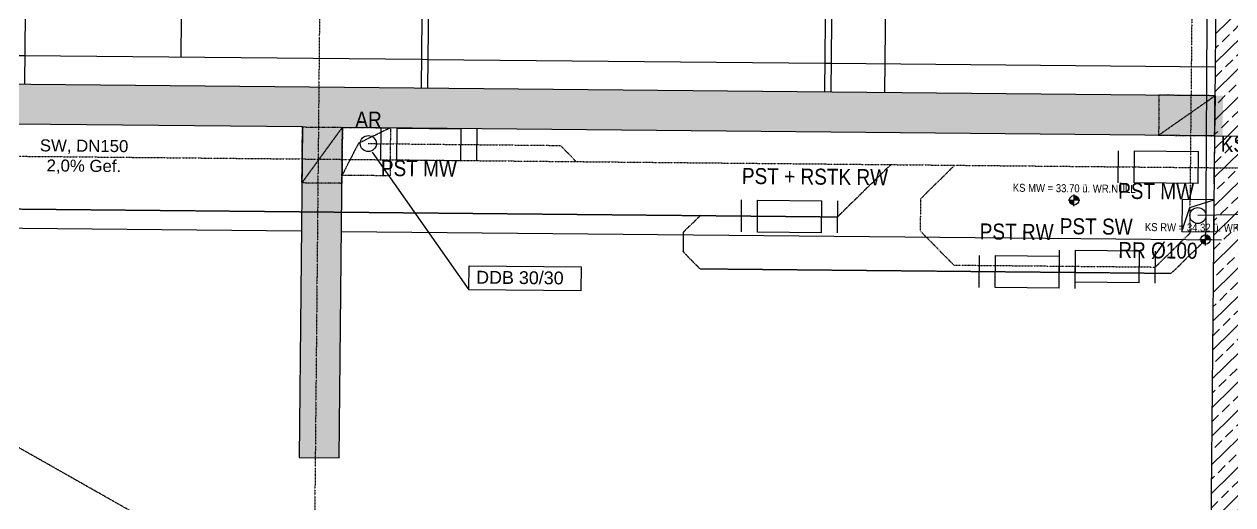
# Model space of a CAD drawing. Header units: millimetres. Extents: x 129024 to 200890, y -97881 to 32593.
# Drawn here: x 180457 to 188009, y -51665 to -48661 of the extents above; entities that cross this region are included whole.
import ezdxf
from ezdxf.enums import TextEntityAlignment as Align

# ---------------------------------------------------------------- set-up
doc = ezdxf.new("R2010")
doc.units = ezdxf.units.MM
for name, pattern in [('HIDDEN', [0.375, 0.25, -0.125]), ('HIDDEN2', [0.1875, 0.125, -0.0625]), ('STRICHPUNKT', [1, 0.5, -0.25, 0, -0.25])]:
    doc.linetypes.add(name, pattern=pattern)
for name, color, linetype in [('01-TXT---------M0', 1, 'Continuous'), ('01-TXT-G00-Lk2-M0', 1, 'Continuous'), ('02-AXO-G00-Lk2-M0', 8, 'STRICHPUNKT'), ('02-DIM-G00-Lk2-ACHSEN', 251, 'Continuous'), ('02-DIM-G00-Lk2-M0', 8, 'Continuous'), ('02-FIL-G00-Lk2-STB', 8, 'Continuous'), ('02-HID-G00-Lk2-M0', 8, 'HIDDEN2'), ('02-TWA-G00-Lk2-M0', 4, 'Continuous'), ('02-TWE-G00-Lk2-M0', 8, 'Continuous'), ('03-ANS-G00-Lk2-M0', 8, 'Continuous'), ('03-HID-G00-LK2-M0', 8, 'HIDDEN2'), ('03-SYM-G00-LK2-M0', 8, 'Continuous'), ('03-TXT-G00-Lk2-M0', 8, 'Continuous'), ('07-MWK-G00-Lk2-M0', 4, 'STRICHPUNKT'), ('07-RWK-G00-Lk2-M0', 150, 'HIDDEN'), ('07-SWK-G00-Lk2-M0', 34, 'STRICHPUNKT'), ('07-SWK-G00-Lk2-TXT', 34, 'Continuous'), ('07-SYM-G00-Lk2-M0', 8, 'Continuous'), ('07_SYM-G00-LK2-HLP', 6, 'Continuous')]:
    doc.layers.add(name, color=color, linetype=linetype)
doc.styles.add('ARIAL', font='arial.ttf', dxfattribs={"width": 0.85})
doc.styles.get("Standard").update_dxf_attribs({"font": 'arial.ttf'})
doc.dimstyles.new('pp chromy&schneider', dxfattribs={"dimscale": 0.005, "dimtxt": 25, "dimasz": 10, "dimexe": 0, "dimexo": 0, "dimgap": 5, "dimtad": 1, "dimdec": 1, "dimlfac": 100, "dimrnd": 0.1, "dimzin": 9, "dimdsep": 46, "dimtxsty": 'ARIAL', "dimblk": 'c&s kote', "dimcen": 0, "dimse1": 1, "dimse2": 1, "dimclrd": 8, "dimclrt": 8, "dimadec": 0, "dimazin": 0, "dimtfac": 0.75, "dimtdec": 1, "dimtix": 1, "dimtmove": 2, "dimatfit": 0, "dimldrblk": 'NONE', "dimfxl": 1, "dimtolj": 1, "dimlwd": -1, "dimarcsym": 0})
pattern_1 = [(44.45009, (103083.84, -85315.77), (-88.93653, 90.66032), []), (44.45009, (103173.64, -85316.63), (-88.93653, 90.66032), [63.5, -31.75])]

# ---------------------------------------------------------------- blocks, each defined once
blk = doc.blocks.new('03-rar')
blk.add_circle((0, 0), 0.05)
at = {"layer": '01-TXT---------M0', "color": 8, "style": 'ARIAL', "width": 0.85}
blk.add_attdef('RR', text='', height=0.1, dxfattribs=at).set_placement((0, 0.1), align=Align.CENTER)
blk = doc.blocks.new('03-PST')
for p, q in [((0, -0.1), (0, 0.1)), ((0.1, -0.1), (0.1, 0.1)), ((0.1, 0.1), (0.5, 0.1)), ((0.5, -0.1), (0.5, 0.1)), ((0.6, -0.1), (0.6, 0.1)), ((0.5, -0.1), (0.1, -0.1))]:
    blk.add_line(p, q)
at = {"layer": '01-TXT---------M0', "color": 8, "style": 'ARIAL', "width": 0.85}
blk.add_attdef('KS', text='', height=0.1, dxfattribs=at).set_placement((0, 0.3), align=Align.TOP_LEFT)
blk = doc.blocks.new('01-HK1')
for p, q in [((-0.0005, -0.0742), (-0.0005, 0.0742)), ((0.0737, 0), (-0.0747, 0))]:
    blk.add_line(p, q)
blk.add_circle((-0.0005, 0), 0.0586)
for points in [[(-0.0005, 0.0586), (0.0409, 0.0414), (-0.0005, 0)], [(-0.0005, 0), (0.0581, 0), (0.0409, 0.0414)], [(-0.0591, 0), (-0.0419, -0.0414), (-0.0005, 0)], [(-0.0419, -0.0414), (-0.0005, -0.0586), (-0.0005, 0)]]:
    blk.add_solid(points)
at = {"layer": '01-TXT---------M0', "color": 8, "style": 'ARIAL', "width": 0.85}
blk.add_attdef('HEIGHT', text='', height=0.1, dxfattribs=at).set_placement((0, 0.2), align=Align.TOP_CENTER)
blk = doc.blocks.new('c&s kote')
at = {"color": 8}
for p, q in [((0, -2), (0, 2)), ((0, 2), (0, -2)), ((-2, 0), (2, 0)), ((2, 0), (-2, 0))]:
    blk.add_line(p, q, dxfattribs=at)
blk.add_circle((0, 0), 0.5, dxfattribs=at)
blk = doc.blocks.new('*D555')
at = {"layer": '02-DIM-G00-Lk2-ACHSEN', "color": 8, "transparency": 16777216}
blk.add_arc((189767, -26285), 378.3, 359.45766, 89.44251, dxfattribs=at)
at = {"layer": 'Defpoints', "color": 0, "transparency": 16777216}
for p in [(189790.7, -23821.4), (158479.2, -25984.7), (190096.4, -26099), (192166.9, -26308), (189455.4, -58747.3)]:
    blk.add_point(p, dxfattribs=at)
at = {"layer": '02-DIM-G00-Lk2-ACHSEN', "color": 8, "transparency": 16777216, "xscale": 0.05, "yscale": 0.05, "zscale": 0.05}
for p, rotation in [((189770.6, -25906.8), 179.44630059339), ((190145.3, -26288.6), 269.4538743099132)]:
    blk.add_blockref('c&s kote', p, dxfattribs=dict(at, rotation=rotation))
at = {"layer": '02-DIM-G00-Lk2-ACHSEN', "color": 8, "transparency": 16777216, "insert": (190037.1, -26020.1), "char_height": 0.125, "attachment_point": 5, "rotation": 314.45009, "style": 'ARIAL'}
blk.add_mtext('\\A1;90.00°', dxfattribs=at)
blk = doc.blocks.new('_None')
blk = doc.blocks.new('*D537')
at = {"layer": '02-DIM-G00-Lk2-ACHSEN', "color": 8, "transparency": 16777216}
blk.add_arc((161316.2, -55406.6), 946.5, 178.7656, 269.44706, dxfattribs=at)
at = {"layer": 'Defpoints', "color": 0, "transparency": 16777216}
for p in [(161622, -23551.1), (158274.1, -55340.9), (160488.3, -55865.4), (191881.3, -56066.9), (161286.7, -58476.9)]:
    blk.add_point(p, dxfattribs=at)
at = {"layer": '02-DIM-G00-Lk2-ACHSEN', "color": 8, "transparency": 16777216, "xscale": 0.05, "yscale": 0.05, "zscale": 0.05}
for p, rotation in [((160369.9, -55386.2), 88.76408441988075), ((161307.1, -56353.1), 359.4485741282728)]:
    blk.add_blockref('c&s kote', p, dxfattribs=dict(at, rotation=rotation))
at = {"layer": '02-DIM-G00-Lk2-ACHSEN', "color": 8, "transparency": 16777216, "insert": (160636.6, -56065.3), "char_height": 0.125, "attachment_point": 5, "rotation": 314.10633, "style": 'ARIAL'}
blk.add_mtext('\\A1;90.69°', dxfattribs=at)
blk = doc.blocks.new('*D538')
at = {"layer": '02-DIM-G00-Lk2-ACHSEN', "color": 8, "transparency": 16777216}
blk.add_arc((189481.7, -56015), 916.3, 269.45321, 358.75944, dxfattribs=at)
at = {"layer": 'Defpoints', "color": 0, "transparency": 16777216}
for p in [(189790.7, -23821.4), (158274.1, -55340.9), (191881.3, -56066.9), (189929, -56814.7), (189455.4, -58747.3)]:
    blk.add_point(p, dxfattribs=at)
at = {"layer": '02-DIM-G00-Lk2-ACHSEN', "color": 8, "transparency": 16777216, "xscale": 0.05, "yscale": 0.05, "zscale": 0.05}
for p, rotation in [((190397.7, -56034.8), 88.7610078103221), ((189472.9, -56931.2), 179.4516507379268)]:
    blk.add_blockref('c&s kote', p, dxfattribs=dict(at, rotation=rotation))
at = {"layer": '02-DIM-G00-Lk2-ACHSEN', "color": 8, "transparency": 16777216, "insert": (190119.3, -56672.9), "char_height": 0.125, "attachment_point": 5, "rotation": 44.10633, "style": 'ARIAL'}
blk.add_mtext('\\A1;89.31°', dxfattribs=at)
blk = doc.blocks.new('*D477')
at = {"layer": '02-DIM-G00-Lk2-M0', "color": 8, "transparency": 16777216}
blk.add_line((185835.3, -49088.3), (185845.9, -47988.4), dxfattribs=at)
at = {"layer": 'Defpoints', "color": 0, "transparency": 16777216}
for p in [(185558.5, -47985.6), (185845.9, -47988.4), (185548, -49085.6)]:
    blk.add_point(p, dxfattribs=at)
at = {"layer": '02-DIM-G00-Lk2-M0', "color": 8, "transparency": 16777216, "xscale": 0.05, "yscale": 0.05, "zscale": 0.05}
for p, rotation in [((185845.9, -47988.4), 89.45008745103335), ((185835.3, -49088.3), 269.4500874510334)]:
    blk.add_blockref('c&s kote', p, dxfattribs=dict(at, rotation=rotation))
at = {"layer": '02-DIM-G00-Lk2-M0', "color": 8, "transparency": 16777216, "insert": (185840.5, -48538.3), "char_height": 0.125, "attachment_point": 5, "rotation": 89.45009, "style": 'ARIAL'}
blk.add_mtext('\\A1;110000', dxfattribs=at)
blk = doc.blocks.new('*D487')
at = {"layer": '02-DIM-G00-Lk2-M0', "color": 8, "transparency": 16777216}
blk.add_line((180420, -48856.3), (180459.9, -48856.7), dxfattribs=at)
at = {"layer": 'Defpoints', "color": 0, "transparency": 16777216}
for p in [(180460, -48856.7), (180418.2, -49036.3), (180458.2, -49036.7)]:
    blk.add_point(p, dxfattribs=at)
at = {"layer": '02-DIM-G00-Lk2-M0', "color": 8, "transparency": 16777216, "xscale": 0.05, "yscale": 0.05, "zscale": 0.05}
for p, rotation in [((180420, -48856.3), 179.4500874510324), ((180460, -48856.7), 359.4500874510325)]:
    blk.add_blockref('c&s kote', p, dxfattribs=dict(at, rotation=rotation))
at = {"layer": '02-DIM-G00-Lk2-M0', "color": 8, "transparency": 16777216, "insert": (180440, -48856.4), "char_height": 0.125, "attachment_point": 5, "rotation": 359.45009, "style": 'ARIAL'}
blk.add_mtext('\\A1;4000', dxfattribs=at)
blk = doc.blocks.new('*D488')
at = {"layer": '02-DIM-G00-Lk2-M0', "color": 8, "transparency": 16777216}
blk.add_line((180460, -48856.7), (182939.8, -48880.5), dxfattribs=at)
at = {"layer": 'Defpoints', "color": 0, "transparency": 16777216}
for p in [(182939.8, -48880.5), (180458.2, -49036.7), (182938.1, -49060.5)]:
    blk.add_point(p, dxfattribs=at)
at = {"layer": '02-DIM-G00-Lk2-M0', "color": 8, "transparency": 16777216, "xscale": 0.05, "yscale": 0.05, "zscale": 0.05}
for p, rotation in [((180460, -48856.7), 179.4500874510324), ((182939.8, -48880.5), 359.4500874510325)]:
    blk.add_blockref('c&s kote', p, dxfattribs=dict(at, rotation=rotation))
at = {"layer": '02-DIM-G00-Lk2-M0', "color": 8, "transparency": 16777216, "insert": (181699.9, -48868.5), "char_height": 0.125, "attachment_point": 5, "rotation": 359.45009, "style": 'ARIAL'}
blk.add_mtext('\\A1;248000', dxfattribs=at)
blk = doc.blocks.new('*D489')
at = {"layer": '02-DIM-G00-Lk2-M0', "color": 8, "transparency": 16777216}
blk.add_line((182939.9, -48880.5), (182979.8, -48880.9), dxfattribs=at)
at = {"layer": 'Defpoints', "color": 0, "transparency": 16777216}
for p in [(182979.8, -48880.9), (182938.1, -49060.5), (182978.1, -49060.9)]:
    blk.add_point(p, dxfattribs=at)
at = {"layer": '02-DIM-G00-Lk2-M0', "color": 8, "transparency": 16777216, "xscale": 0.05, "yscale": 0.05, "zscale": 0.05}
for p, rotation in [((182939.8, -48880.5), 179.4500874510324), ((182979.8, -48880.9), 359.4500874510325)]:
    blk.add_blockref('c&s kote', p, dxfattribs=dict(at, rotation=rotation))
at = {"layer": '02-DIM-G00-Lk2-M0', "color": 8, "transparency": 16777216, "insert": (182959.8, -48880.6), "char_height": 0.125, "attachment_point": 5, "rotation": 359.45009, "style": 'ARIAL'}
blk.add_mtext('\\A1;4000', dxfattribs=at)
blk = doc.blocks.new('*D490')
at = {"layer": '02-DIM-G00-Lk2-M0', "color": 8, "transparency": 16777216}
blk.add_line((182979.9, -48880.9), (185459.7, -48904.7), dxfattribs=at)
at = {"layer": 'Defpoints', "color": 0, "transparency": 16777216}
for p in [(185459.7, -48904.7), (182978.1, -49060.9), (185458, -49084.7)]:
    blk.add_point(p, dxfattribs=at)
at = {"layer": '02-DIM-G00-Lk2-M0', "color": 8, "transparency": 16777216, "xscale": 0.05, "yscale": 0.05, "zscale": 0.05}
for p, rotation in [((182979.8, -48880.9), 179.4500874510324), ((185459.7, -48904.7), 359.4500874510325)]:
    blk.add_blockref('c&s kote', p, dxfattribs=dict(at, rotation=rotation))
at = {"layer": '02-DIM-G00-Lk2-M0', "color": 8, "transparency": 16777216, "insert": (184219.8, -48892.7), "char_height": 0.125, "attachment_point": 5, "rotation": 359.45009, "style": 'ARIAL'}
blk.add_mtext('\\A1;248000', dxfattribs=at)
blk = doc.blocks.new('*D491')
at = {"layer": '02-DIM-G00-Lk2-M0', "color": 8, "transparency": 16777216}
blk.add_line((185459.8, -48904.7), (185499.7, -48905.1), dxfattribs=at)
at = {"layer": 'Defpoints', "color": 0, "transparency": 16777216}
for p in [(185499.7, -48905.1), (185458, -49084.7), (185498, -49085.1)]:
    blk.add_point(p, dxfattribs=at)
at = {"layer": '02-DIM-G00-Lk2-M0', "color": 8, "transparency": 16777216, "xscale": 0.05, "yscale": 0.05, "zscale": 0.05}
for p, rotation in [((185459.7, -48904.7), 179.4500874510324), ((185499.7, -48905.1), 359.4500874510325)]:
    blk.add_blockref('c&s kote', p, dxfattribs=dict(at, rotation=rotation))
at = {"layer": '02-DIM-G00-Lk2-M0', "color": 8, "transparency": 16777216, "insert": (185479.7, -48904.8), "char_height": 0.125, "attachment_point": 5, "rotation": 359.45009, "style": 'ARIAL'}
blk.add_mtext('\\A1;4000', dxfattribs=at)
blk = doc.blocks.new('*D492')
at = {"layer": '02-DIM-G00-Lk2-M0', "color": 8, "transparency": 16777216}
blk.add_line((185499.8, -48905.1), (187899.6, -48928.1), dxfattribs=at)
at = {"layer": 'Defpoints', "color": 0, "transparency": 16777216}
for p in [(187908.4, -48008.2), (187899.6, -48928.1), (185498, -49085.1)]:
    blk.add_point(p, dxfattribs=at)
at = {"layer": '02-DIM-G00-Lk2-M0', "color": 8, "transparency": 16777216, "xscale": 0.05, "yscale": 0.05, "zscale": 0.05}
for p, rotation in [((185499.7, -48905.1), 179.4500874510324), ((187899.6, -48928.1), 359.4500874510325)]:
    blk.add_blockref('c&s kote', p, dxfattribs=dict(at, rotation=rotation))
at = {"layer": '02-DIM-G00-Lk2-M0', "color": 8, "transparency": 16777216, "insert": (186699.7, -48916.5), "char_height": 0.125, "attachment_point": 5, "rotation": 359.45009, "style": 'ARIAL'}
blk.add_mtext('\\A1;239999.5', dxfattribs=at)

msp = doc.modelspace()

# ---------------------------------------------------------------- hatches: boundary and pattern name
at = {"layer": '02-FIL-G00-Lk2-STB'}
h = msp.add_hatch(dxfattribs=at)
h.set_pattern_fill('ANSI33', color=256, scale=20, angle=106.49662873, style=0)
h.set_pattern_definition(pattern_1)
h.paths.add_polyline_path([(188207.3714, -42910.8027), (187957.383, -42908.4033), (187895.4786, -49358.1062), (188145.4671, -49360.5056)])
h = msp.add_hatch(dxfattribs=at)
h.set_pattern_fill('ANSI33', color=256, scale=20, angle=106.49662873, style=0)
h.set_pattern_definition(pattern_1)
h.paths.add_polyline_path([(187947.8751, -49108.5976), (176748.396, -49001.1041), (176745.9966, -49251.0926), (182195.7456, -49303.3993), (182175.9231, -51368.6549), (182425.912, -51371.0544), (182445.7345, -49305.7987), (187945.4756, -49358.5861)])
h = msp.add_hatch(dxfattribs=at)
h.set_pattern_fill('ANSI33', color=256, scale=20, angle=106.49662873, style=0)
h.set_pattern_definition(pattern_1)
h.paths.add_polyline_path([(188083.9988, -55764.7753), (188145.4669, -49360.5231), (187895.4785, -49358.1237), (187836.4329, -55509.9731)])

# ---------------------------------------------------------------- linework, layer by layer
at = {"color": 5, "lineweight": 30}
msp.add_lwpolyline([(180670.6738, -46698.6427), (182240.6, -46713.7109), (181455.6369, -46706.1768), (181434.906, -48866.0773)], dxfattribs=at)
at = {"layer": '01-TXT-G00-Lk2-M0', "color": 8}
for points in [[(176739.7582, -49901.0627), (182189.5071, -49953.3698)], [(182439.496, -49955.7692), (187939.2379, -50008.5562)]]:
    msp.add_lwpolyline(points, dxfattribs=at)
at = {"layer": '02-AXO-G00-Lk2-M0'}
msp.add_lwpolyline([(182540.9961, -23751.8383), (182205.7752, -58677.6714)], dxfattribs=at)
at = {"layer": '02-FIL-G00-Lk2-STB'}
for points in [[(187897.8774, -49108.1177), (187895.4779, -49358.1062)], [(187895.4785, -49358.1237), (188145.4669, -49360.5231)]]:
    msp.add_lwpolyline(points, dxfattribs=at)
at = {"layer": '02-HID-G00-Lk2-M0', "color": 4}
for points in [[(187897.8773, -49108.1198), (187547.8935, -49104.7606), (187545.4941, -49354.7463), (187895.4785, -49358.1237)], [(182195.7456, -49303.3997), (182445.7345, -49305.7992), (182442.3753, -49655.783), (182192.3864, -49653.3836)]]:
    msp.add_lwpolyline(points, close=True, dxfattribs=at)
for points in [[(187545.4941, -49354.7463), (187897.8773, -49108.1198)], [(182192.3864, -49653.3836), (182445.7345, -49305.7992)]]:
    msp.add_lwpolyline(points, dxfattribs=at)
at = {"layer": '02-TWA-G00-Lk2-M0'}
for p, q in [((187957.383, -42908.4033), (187895.4786, -49358.1062)), ((187895.4786, -49358.1062), (187836.4329, -55509.9731))]:
    msp.add_line(p, q, dxfattribs=at)
for points in [[(187897.878, -49108.1177), (176798.3937, -49001.584)], [(182195.7456, -49303.3993), (176795.9943, -49251.5725)], [(182195.7456, -49303.3997), (182175.9231, -51368.6549), (182425.912, -51371.0544), (182445.7345, -49305.7988), (182445.7345, -49305.7988)], [(187895.4785, -49358.1237), (182445.7345, -49305.7987)]]:
    msp.add_lwpolyline(points, dxfattribs=at)
at = {"layer": '02-TWE-G00-Lk2-M0'}
for points in [[(180468.7826, -47936.762), (180458.2252, -49036.7114)], [(182948.6683, -47960.5642), (182938.1109, -49060.5135)], [(182988.6665, -47960.9481), (182978.1091, -49060.8974)], [(185468.5523, -47984.7502), (185457.9949, -49084.6996)], [(185508.5504, -47985.1341), (185497.993, -49085.0835)]]:
    msp.add_lwpolyline(points, dxfattribs=at)
at = {"layer": '03-ANS-G00-Lk2-M0'}
msp.add_lwpolyline([(187891.6396, -49758.0878), (187691.6488, -49756.1683), (187689.7293, -49956.1591), (187889.7201, -49958.0786), (187891.6396, -49758.0878)], dxfattribs=at)
at = {"layer": '03-HID-G00-LK2-M0'}
msp.add_lwpolyline([(182442.8552, -49605.7849), (182445.7345, -49305.7992), (182445.7345, -49305.7992), (182745.7196, -49308.6784), (182742.8403, -49608.6642), (182442.8552, -49605.7849)], close=True, dxfattribs=at)
msp.add_lwpolyline([(182442.8552, -49605.7849), (182445.7345, -49305.7992), (182745.7196, -49308.6784), (182544.7701, -49406.7543), (182442.8552, -49605.7849)], dxfattribs=at)
at = {"layer": '03-TXT-G00-Lk2-M0', "linetype": 'HIDDEN2'}
msp.add_lwpolyline([(187836.4329, -55509.9731), (176795.9943, -49251.5725)], dxfattribs=at)
at = {"layer": '03-TXT-G00-Lk2-M0'}
for points in [[(182631.7528, -49461.0465), (183236.0212, -50321.5953), (183237.4609, -50171.6022), (183937.4286, -50178.3206), (183935.989, -50328.3137), (183236.0212, -50321.5953)], [(188828.2975, -49837.0811), (189528.2653, -49843.7995), (189529.7049, -49693.8064), (188829.7372, -49687.0881), (188828.2975, -49837.0811), (187790.6844, -49857.1234)], [(187689.7293, -49956.1591), (187741.1666, -49806.6459), (187891.6396, -49758.0878)]]:
    msp.add_lwpolyline(points, dxfattribs=at)
at = {"layer": '07-MWK-G00-Lk2-M0'}
msp.add_line((185871.8755, -49538.6927), (195950.2161, -49635.4255), dxfattribs=at)
at = {"layer": '07-RWK-G00-Lk2-M0'}
msp.add_line((187905.6629, -37877.6752), (187839.242, -50007.5964), dxfattribs=at)
for points in [[(185539.2128, -49865.0303), (185871.8755, -49538.6927)], [(167120.873, -49688.2496), (185539.2128, -49865.0303)], [(184681.9869, -49856.8026), (184574.9078, -49961.8458)], [(184574.9078, -49961.8458), (184573.7514, -50082.3249)], [(187839.242, -50007.5964), (187625.0838, -50217.6827)], [(184678.7946, -50189.404), (184573.7514, -50082.3249)], [(184678.7946, -50189.404), (187625.0838, -50217.6827)]]:
    msp.add_lwpolyline(points, dxfattribs=at)
at = {"layer": '07-SWK-G00-Lk2-M0'}
msp.add_line((177244.0541, -49455.8822), (185871.8755, -49538.6927), dxfattribs=at)
for points in [[(187801.5148, -43519.0671), (187739.6105, -49968.7704)], [(182607.2668, -49407.3542), (183807.2327, -49418.8715)], [(183906.2683, -49519.8267), (183807.2327, -49418.8715)], [(186271.8571, -49542.5318), (186057.6989, -49752.6181)], [(186057.6989, -49752.6181), (186055.7793, -49952.6089)], [(186265.8656, -50166.7671), (186055.7793, -49952.6089)], [(187739.6105, -49968.7704), (187525.4523, -50178.8567)], [(186265.8656, -50166.7671), (187525.4523, -50178.8567)]]:
    msp.add_lwpolyline(points, dxfattribs=at)
at = {"layer": '07-SWK-G00-Lk2-TXT'}
msp.add_lwpolyline([(180678.8684, -49623.6446, 0, 0, 0), (180978.8546, -49626.5239, 50, 0, 0), (181128.8477, -49627.9635, 0, 0, 0)], format="xyseb", dxfattribs=at)

# ---------------------------------------------------------------- block references
at = {"layer": '03-SYM-G00-LK2-M0', "xscale": 1000, "yscale": 1000, "zscale": 1000, "rotation": 359.4500874506607}
msp.add_blockref('03-rar', (182607.2668, -49407.3542), dxfattribs=at).add_auto_attribs({'RR': 'AR'})
at = {"layer": '03-SYM-G00-LK2-M0'}
ref = msp.add_blockref('03-rar', (187790.6844, -49857.1234), dxfattribs=dict(at, xscale=1000, yscale=1000, zscale=1000, rotation=359.4500874510329))
ref.add_attrib('RR', 'RR %%c100', dxfattribs={"layer": '01-TXT---------M0', "color": 8, "height": 100, "rotation": 359.45008745, "style": 'ARIAL', "width": 0.85}).set_placement((187788.0931, -50127.111), align=Align.RIGHT)
at = {"layer": '07-SYM-G00-Lk2-M0'}
ref = msp.add_blockref('03-PST', (182687.2286, -49409.828), dxfattribs=dict(at, xscale=1000, yscale=1000, zscale=1000, rotation=359.4500876730219))
ref.add_attrib('KS', 'PST MW', dxfattribs={"layer": '01-TXT---------M0', "color": 8, "height": 100, "rotation": 359.45008767, "style": 'ARIAL', "width": 0.85}).set_placement((182686.2688, -49509.8234), align=Align.TOP_LEFT)
at = {"layer": '07-SYM-G00-Lk2-M0', "xscale": 1000, "yscale": 1000, "zscale": 1000}
for name, p, rotation, values in [('01-HK1', (188593.5268, -49564.8154), 359.4500752420047, {'HEIGHT': 'KS  = 32.40 ü. WR.NULL'}), ('03-PST', (184939.2404, -49859.2717), 359.4500876781219, {'KS': 'PST + RSTK RW'}), ('03-PST', (186425.1395, -50206.1655), 359.4500876695666, {'KS': 'PST RW'}), ('03-PST', (186925.4799, -50173.0981), 359.4500876714155, {'KS': 'PST SW'})]:
    msp.add_blockref(name, p, dxfattribs=dict(at, rotation=rotation)).add_auto_attribs(values)
at = {"layer": '07-SYM-G00-Lk2-M0'}
ref = msp.add_blockref('03-PST', (187293.5867, -49552.3384), dxfattribs=dict(at, xscale=1000, yscale=1000, zscale=1000, rotation=359.4500876730219))
ref.add_attrib('KS', 'PST MW', dxfattribs={"layer": '01-TXT---------M0', "color": 8, "height": 100, "rotation": 359.45008767, "style": 'ARIAL', "width": 0.85}).set_placement((187292.627, -49652.3338), align=Align.TOP_LEFT)
at = {"layer": '07_SYM-G00-LK2-HLP', "xscale": 499.9999999955301, "yscale": 500.0000000119286, "zscale": 500, "rotation": 359.4500752412325}
for p, values in [((187017.2993, -49761.8284), {'HEIGHT': 'KS MW = 33.70 ü. WR.NULL'}), ((187839.242, -50007.5964), {'HEIGHT': 'KS RW = 34.32 ü. WR.NULL'})]:
    msp.add_blockref('01-HK1', p, dxfattribs=at).add_auto_attribs(values)

# ---------------------------------------------------------------- texts
at = {"layer": '03-TXT-G00-Lk2-M0', "insert": (183280.8791, -50283.2789), "char_height": 80, "width": 898.6, "attachment_point": 7, "rotation": 359.45008745}
msp.add_mtext('{\\fArial|b0|i0|c0|p34;DDB 30/30}', dxfattribs=at)
at = {"layer": '07-SWK-G00-Lk2-TXT', "insert": (180830.7063, -49490.3072), "char_height": 75, "width": 799.3, "attachment_point": 5, "rotation": 359.45008745}
msp.add_mtext('{\\fArial|b0|i0|c0|p34;SW, DN150\\P2,0% Gef.}', dxfattribs=at)

# ---------------------------------------------------------------- dimensions: what is measured, and where the dimension line sits
at = {"layer": '02-DIM-G00-Lk2-ACHSEN'}
for base, line1, line2, picture, middle in [((160488.2937, -55865.3913), ((161621.9597, -23551.0557), (161286.7388, -58476.8888)), ((158274.0664, -55340.9152), (191881.2786, -56066.85)), '*D537', (160636.621, -56065.3378)), ((189928.9691, -56814.687), ((189790.6622, -23821.4212), (189455.4413, -58747.2543)), ((158274.0664, -55340.9152), (191881.2786, -56066.85)), '*D538', (190119.3211, -56672.8811)), ((190096.3943, -26099.0327), ((158479.1939, -25984.7041), (192166.906, -26308.0414)), ((189790.6622, -23821.4212), (189455.4413, -58747.2543)), '*D555', (190037.1007, -26020.0582))]:
    dim = msp.add_angular_dim_2l(base=base, line1=line1, line2=line2, dimstyle='pp chromy&schneider', override={"dimzin": 8, "dimadec": 2}, dxfattribs=at)
    dim.commit()
    dim.dimension.update_dxf_attribs({"geometry": picture, "text_midpoint": middle})
at = {"layer": '02-DIM-G00-Lk2-M0'}
for base, p1, p2, angle, picture, middle in [((187899.60553, -48928.12604), (185497.99303, -49085.08346), (187908.43536, -48008.16841), 359.45008745, '*D492', (186699.66392, -48916.52003)), ((185845.9034, -47988.3721), (185547.9907, -49085.5633), (185558.5481, -47985.614), 89.45008745, '*D477', (185840.5359, -48538.3459)), ((180459.9527, -48856.7197), (180418.227, -49036.3275), (180458.2252, -49036.7114), 359.45008745, '*D487', (180439.9545, -48856.4389)), ((182939.8385, -48880.5218), (180458.2252, -49036.7114), (182938.1109, -49060.5135), 359.45008745, '*D488', (181699.8965, -48868.5319)), ((182979.8367, -48880.9057), (182938.1109, -49060.5135), (182978.1091, -49060.8974), 359.45008745, '*D489', (182959.8384, -48880.6249)), ((185459.7224, -48904.7078), (182978.1091, -49060.8974), (185457.9949, -49084.6996), 359.45008745, '*D490', (184219.7804, -48892.718)), ((185499.7206, -48905.0917), (185457.9949, -49084.6996), (185497.993, -49085.0835), 359.45008745, '*D491', (185479.7224, -48904.811))]:
    dim = msp.add_linear_dim(base=base, p1=p1, p2=p2, angle=angle, dimstyle='pp chromy&schneider', override={"dimzin": 8}, dxfattribs=at)
    dim.commit()
    dim.dimension.update_dxf_attribs({"geometry": picture, "text_midpoint": middle})

doc.saveas('drawing.dxf')
